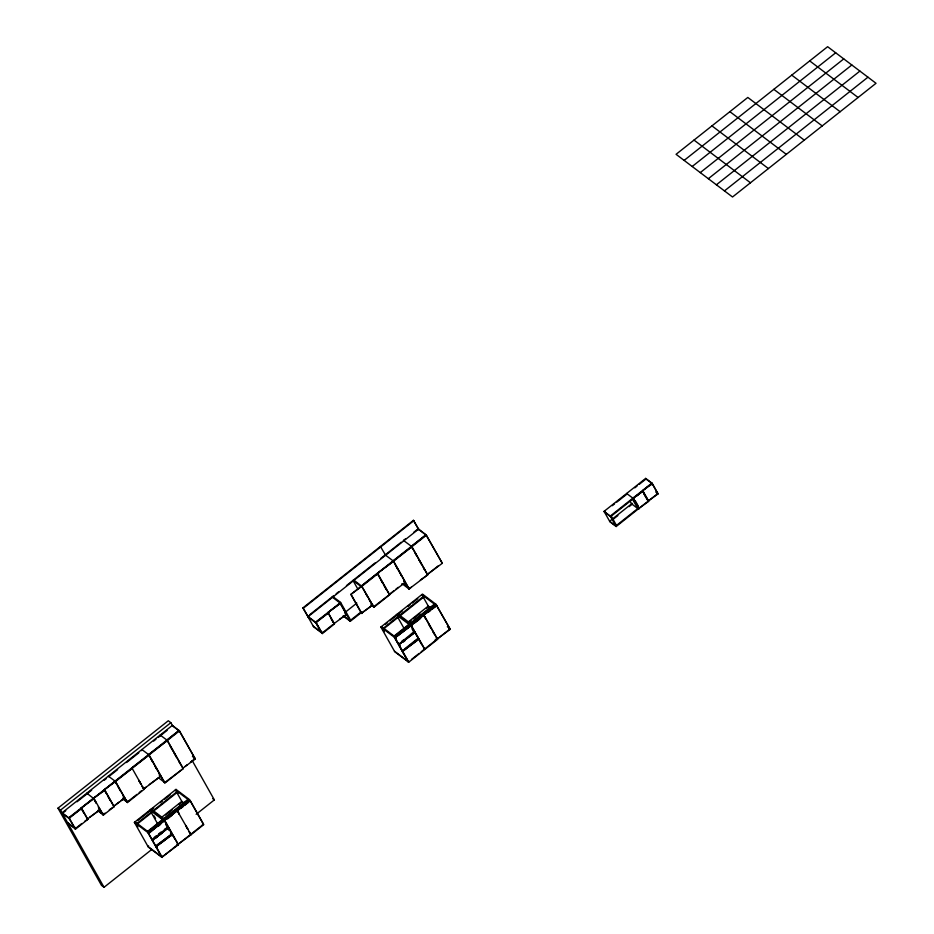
<?xml version="1.0" encoding="UTF-8"?>
<svg xmlns="http://www.w3.org/2000/svg" width="934" height="934" viewBox="0 0 934 934"><rect width="100%" height="100%" fill="white"/><g stroke="black" fill="none" stroke-linecap="round" stroke-linejoin="round"><path stroke-width="1.4" d="M684.132 160.403L827.629 46.7L876.022 83.289L732.525 196.992L676.076 154.308L747.819 97.451L804.279 140.147M692.199 166.497L835.696 52.794M700.266 172.603L843.764 58.9M708.334 178.698L851.831 64.995M716.401 184.792L859.899 71.089M724.457 190.898L867.955 77.195M302.943 607.871L413.435 520.32L418.619 529.088L308.127 616.638L302.943 607.871L313.591 626.772L321.471 632.738L315.575 622.278L340.618 602.43L350.624 620.199M303.375 608.197L413.867 520.647M151.798 849.45L104.036 887.3L101.479 885.362L57.978 808.167L168.295 720.756L170.852 722.694L172.988 726.489M57.978 808.167L60.535 810.105L170.852 722.694M309.913 614.56L333.905 595.553M336.193 593.744L338.47 591.946M346.444 585.618L375.036 562.957M380.628 558.532L401.2 542.234M403.395 540.494L405.753 538.626M413.645 532.38L418.198 528.772L426.464 535.17L411.894 546.705L403.488 540.424M308.675 616.393L308.033 616.907L315.902 622.861L316.556 622.348M417.872 529.87L418.525 529.356L426.394 535.31L425.752 535.824M65.765 810.712L62.391 813.386L69.081 818.441L69.723 817.927M77.02 801.792L91.672 790.176M104.129 780.299L106.394 778.512M117.614 769.628L108.671 776.714L108.332 776.131L115.559 781.513L127.421 802.563L144.046 789.393L131.904 767.9L148.961 755.057L132.336 768.227M126.557 762.541L138.851 752.792M141.559 750.644L141.875 749.547L149.101 754.941L164.956 783.066L183.099 768.682L166.976 740.113L179.024 730.563M153.643 741.071L155.931 739.261M158.22 737.451L167.151 730.365M68.859 817.869L81.515 808.494L69.279 818.184L62.053 812.802L172.37 725.391L179.456 730.89L195.299 759.015L182.819 768.238M195.299 759.015L179.059 730.446L68.742 817.857L75.467 829.159L87.703 819.468L81.235 808.062L93.47 798.36M93.61 798.255L104.655 790.164L93.61 798.255L96.272 802.983M98.747 807.548L103.37 815.137L113.995 806.731L104.375 789.72L114.987 781.303L127.421 802.563M115.139 781.198L132.184 768.343L115.559 781.513M148.681 754.614L167.256 740.557L149.101 754.941M361.435 613.241L372.491 605.15L361.435 613.241L350.845 594.421L361.458 586.015L373.892 607.275L389.536 594.876L377.243 573.499L361.598 585.898L373.892 607.275M393.167 560.879L411.754 546.822L393.599 561.206L385.193 554.924M412.7 548.947L411.357 546.378L426.032 534.843L442.307 563.295L427.317 574.515L438.525 565.63M81.235 808.062L93.89 798.687L86.815 793.188L87.142 793.772M104.375 789.72L115.419 781.63M160.508 735.642L160.169 735.058L167.396 740.44L179.456 730.89M307.695 616.323L316.112 622.604L328.161 613.054L334.349 624.029L322.3 633.579L315.68 622.278L328.161 613.054M340.361 603.387L327.881 612.622L340.361 603.387L346.549 614.362L334.068 623.597M350.845 594.421L361.89 586.33L353.624 579.932M362.03 586.225L377.675 573.826M393.459 561.322L377.383 573.394L393.459 561.322L405.321 582.372L373.46 606.948M102.892 791.647L105.157 789.849M129.884 770.258L132.126 768.484M166.544 741.211L166.859 740.113M178.744 731.544L179.386 731.03L172.697 725.975M326.993 614.07L329.212 612.319M339.649 604.041L340.303 603.527M376.484 574.865L378.737 573.079M345.51 612.074L356.835 603.095M74.954 827.22L74.311 827.734L67.622 822.667M321.786 631.641L321.144 632.143L313.264 626.189M344.891 613.334L345.533 612.821M98.56 808.891L99.214 808.377M75.035 828.843L81.713 823.554M85.052 820.916L87.703 819.468M89.641 817.273L100.078 809.661L87.422 819.036M321.868 633.264L332.831 624.577M339.544 619.254L346.549 614.362M102.892 813.257L102.25 813.771L97.79 810.397M123.125 797.227L123.778 796.714M102.95 814.822L105.063 813.14M109.313 809.766L113.995 806.731M119.015 802.084L113.703 806.287L124.747 798.196L121.14 800.403M361.306 611.735L349.981 620.713L343.233 615.611M343.56 616.195L350.308 621.297L361.645 612.319M126.942 800.683L126.3 801.197L122.961 798.663M159.2 775.127L159.842 774.625M372.771 605.897L373.413 605.395M403.698 581.403L404.34 580.89M126.989 802.248L136.971 794.344M139.189 792.581L141.408 790.829M142.365 786.475L143.766 788.961L145.984 787.199M149.312 784.56L160.823 776.107L143.766 788.961M390.365 593.557L393.716 590.895M395.958 589.132L398.188 587.358M401.538 584.707L405.321 582.372M193.677 758.046L194.319 757.532M164.606 781.408L163.952 781.921L158.383 777.707M409.431 588.257L408.788 588.77L402.029 583.668M148.564 754.614L164.524 782.739L183.099 768.682M185.014 766.51L187.197 764.771M190.489 762.167L194.867 758.688M403.885 580.084L409.022 589.004L411.287 587.206M420.37 580.014L427.597 574.947L409.022 589.004M171.506 849.601L161.827 857.284L148.308 847.056L134.391 822.364L176.001 789.393L189.52 799.609L203.437 824.302L172.148 849.006M396.997 614.28L410.528 624.496L424.76 649.504L408.753 662.183L394.767 651.757L380.862 627.064L422.472 594.094L435.991 604.321L450.223 629.329L437.205 638.984M137.648 820.624L150.211 810.665M153.701 807.91L151.506 809.65L151.18 809.066L164.699 819.281L163.403 820.309L149.884 810.082M160.298 802.68L162.493 800.94M164.699 799.2L170.186 794.846M385.263 624.426L387.552 622.616M389.828 620.806L396.681 615.378M402.379 610.871L397.977 614.35L397.651 613.766L411.17 623.994L409.874 625.009L396.355 614.794M407.866 606.516L410.073 604.765M412.268 603.025L417.755 598.671M160.94 817.915L181.815 801.372L184.068 803.077M407.411 622.628L428.286 606.073L430.539 607.777M165.668 815.02L172.253 809.79M178.849 804.571L182.153 801.956M408.835 622.336L411.03 620.596M413.237 618.857L419.821 613.626M426.418 608.408L428.624 606.656M147.607 831.365L162.458 819.597M163.754 818.569L187.932 799.411M394.078 636.066L408.929 624.297L410.61 626.317M410.224 623.27L434.403 604.111M164.174 818.896L188.353 799.737L189.088 801.033L166.007 819.316M134.391 822.364L147.911 832.591L148.553 832.077L135.033 821.85L135.36 822.434M189.52 799.609L188.878 800.123L175.358 789.907L182.504 802.586M380.862 627.064L394.382 637.292L395.024 636.778L396.46 639.323M435.991 604.321L435.349 604.835L421.829 594.608L428.975 607.298M155.663 846.169L172.09 833.817L164.489 820.391L177.086 810.408L191.015 834.716L177.997 844.371M394.813 637.887L411.24 625.535L394.813 637.887L398.725 644.378L414.299 631.372M411.392 625.418L423.557 615.121L410.96 625.091L424.9 649.399L437.486 639.416L423.697 615.004L436.715 605.349L423.697 615.004M148.775 833.502L164.349 820.507L148.343 833.186L152.254 839.678L168.248 826.999L164.396 829.392M164.489 820.391L177.507 810.735M177.658 810.619L190.244 800.648L203.752 824.617L191.166 834.599L189.31 831.75M158.43 826.135L160.706 824.325M167.63 818.838L172.019 815.359M180.822 808.389L183.017 806.649M185.212 804.91L188.516 802.294M415.198 622.674L420.697 618.32M428.391 612.225L430.586 610.486M432.781 608.746L436.085 606.131L435.127 605.407M154.11 837.541L156.398 835.732M158.687 833.922L160.963 832.112M401.725 641.343L404.013 639.533M398.655 644.705L415.081 632.353L398.655 644.705L402.566 651.196L418.56 638.517L416.05 634.501M152.616 840.32L168.622 827.641L152.195 840.005L156.095 846.496M155.418 838.382L157.694 836.572M159.983 834.762L162.271 832.953M403.033 642.183L405.309 640.374M148.623 845.959L147.969 846.473L161.489 856.7L162.142 856.186M156.807 845.27L172.09 833.817M404.422 649.06L418.14 638.202M196.152 814.308L214.353 799.889L192.241 760.661M402.461 651.465L418.887 639.101L402.461 651.465L408.333 661.867M162.131 842.036L164.407 840.215M413.167 643.117L415.455 641.308M172.428 834.401L156.001 846.753L172.428 834.401L178.289 844.803L161.862 857.155M176.993 844.418L177.635 843.904L178.289 844.803M202.468 824.232L203.11 823.718M408.613 660.887L407.96 661.4L394.44 651.173M435.186 639.837L437.392 638.074M448.927 628.944L449.581 628.43L447.328 626.726M411.52 659.427L419.051 653.461M421.211 651.757L449.908 629.014M647.005 502.002L616.171 526.531L609.949 521.826L604.064 511.377L645.674 478.395L651.885 483.1L657.781 493.561L648.313 500.963L642.569 490.77L651.932 483.345M605.034 511.447L604.391 511.96L610.602 516.654L633.847 498.242M612.307 505.691L614.56 503.893M616.825 502.107L626.994 494.051L626.667 493.467L632.878 498.161L638.774 508.621M634.816 487.84L637.058 486.077M639.3 484.302L646.001 478.979L652.352 483.672L658.096 493.876L648.313 500.963M604.064 511.377L610.276 516.07L651.885 483.1M636.568 496.094L638.798 494.319M641.039 492.545L643.269 490.77M649.982 485.458L652.224 483.684M642.709 491.319L633.054 498.301L642.709 491.319L648.453 501.511L638.809 508.505M642.569 490.77L652.352 483.672M632.225 503.333L609.622 521.242L615.845 525.947L639.089 507.524M613.346 519.141L617.864 515.568M629.166 506.613L632.551 503.916M656.812 493.479L657.454 492.965M809.696 60.908L858.089 97.498M791.763 75.129L840.145 111.718M773.819 89.337L822.212 125.927M729.886 111.671L786.335 154.355M711.941 125.88L768.402 168.564M694.009 140.088L750.457 182.784M655.715 491.984L658.096 493.876M648.453 501.511L644.191 494.401M636.369 506.473L638.436 508.038M380.43 546.472L385.614 555.24M403.803 584.007L407.177 586.564M450.223 629.329L436.283 605.022M410.948 624.566L411.906 625.29M370.845 604.788L373.098 606.481M395.024 636.778L381.504 626.562L381.831 627.146M398.655 644.18L399.6 644.904M332.738 596.476L340.618 602.43M332.095 596.989L339.964 602.944L350.308 621.297M192.427 756.435L194.657 758.116M212.648 798.593L214.353 799.889M190.244 800.648L177.227 810.303L179.363 814.086M144.046 789.393L142.225 786.591M191.015 834.716L189.17 831.867M150.537 809.568L164.057 819.795L167.128 825.434M163.193 820.893L164.139 821.605M171.786 835.183L170.84 834.471L172.113 835.767M123.288 799.259L126.627 801.781L122.879 795.126M148.343 832.661L149.288 833.373M98.117 810.981L102.577 814.355M67.948 823.251L74.638 828.318M645.674 478.395L646.001 478.979M642.989 491.097L648.733 501.289M635.167 500.554L638.436 506.368M633.486 498.628L639.23 508.82M632.563 499.258L637.794 508.551L631.582 503.846L630.275 501.523M611.256 516.14L616.487 525.433M610.276 516.07L616.171 526.531M442.307 563.295L426.067 534.727L360.851 586.4L352.97 580.446L357.979 589.331M413.435 520.32L418.525 529.356M411.894 546.705L427.749 574.83M411.474 546.39L427.597 574.947M415.163 553.115L416.669 555.8M418.806 559.583L421.397 564.194M423.487 567.895L424.865 570.359M393.599 561.206L409.442 589.331M424.118 615.319L437.637 639.3M393.062 560.879L393.389 561.462M395.444 565.105L397.907 569.67M399.378 571.888L401.783 576.36M423.557 615.121L425.682 618.903M428.531 623.947L430.667 627.741M432.792 631.524L434.217 634.046M410.82 625.208L413.599 630.146M419.763 641.098L421.724 644.565M412.022 628.816L414.171 632.622M377.815 573.709L389.676 594.76M380.733 579.699L382.823 583.411M384.224 585.887L386.314 589.599M397.791 617.327L404.224 628.745M398.596 643.129L400.032 645.663M398.351 643.211L399.075 644.507M395.245 638.202L398.725 644.378M399.087 645.032L402.566 651.196M402.893 651.78L408.753 662.183M394.382 637.292L408.298 661.984M365.696 593.534L367.109 596.044M369.234 599.803L371.347 603.562M382.94 629.096L384.364 631.629M351.266 594.748L361.867 613.556M328.313 612.938L334.489 623.924M331.173 618.833L333.24 622.488M316.112 622.604L322.3 633.579M167.396 740.44L183.251 768.565M170.268 746.348L172.883 750.796M174.039 752.839L176.479 757.357M178.826 761.35L180.204 763.779M176.001 789.393L178.149 793.199M150.631 758.443L152.721 762.156M154.81 765.88L156.9 769.593M159.002 773.305L160.391 775.78M185.761 825.446L187.897 829.229M177.086 810.408L179.211 814.203M185.621 825.551L187.746 829.345M164.921 820.717L178.429 844.686M168.342 827.407L170.969 832.264M173.35 836.292L174.775 838.825M165.552 824.115L169.124 830.454M170.56 833L171.984 835.533M170.537 833.49L171.272 834.786M138.886 780.287L140.976 784M138.734 780.404L140.836 784.116M154.11 815.919L155.534 818.453M151.32 812.627L157.753 824.045M153.129 840.191L153.456 840.775M156.935 846.951L157.262 847.535M156.422 847.08L162.282 857.482M147.911 832.591L161.827 857.284M115.022 781.186L116.762 784.256M118.093 786.626L120.323 790.771M136.469 824.395L137.893 826.929M104.795 790.047L114.135 806.614M104.223 789.837L106.231 793.386M107.562 795.756L110.224 800.485M94.03 798.57L103.37 815.137M94.147 799.586L96.214 803.24M98.28 806.906L99.646 809.346M81.655 808.377L87.843 819.351M81.083 808.167L83.838 813.047M69.279 818.184L75.467 829.159M60.535 810.105L104.036 887.3M151.903 811.611L137.053 823.379L137.38 823.963L152.23 812.195L151.903 811.611M177.378 791.425L153.199 810.584L153.526 811.167L177.705 792.009L177.378 791.425M398.374 616.312L383.524 628.08L383.851 628.664L398.701 616.895L398.374 616.312M423.849 596.137L399.67 615.296L399.997 615.88L424.176 596.721L423.849 596.137M162.89 819.912L148.039 831.68L148.763 832.976L163.613 821.208L162.89 819.912M409.361 624.612L394.498 636.381L395.234 637.689L410.084 625.92L409.361 624.612M434.824 604.438L410.645 623.597L411.38 624.893L435.559 605.734L434.824 604.438"/></g></svg>
